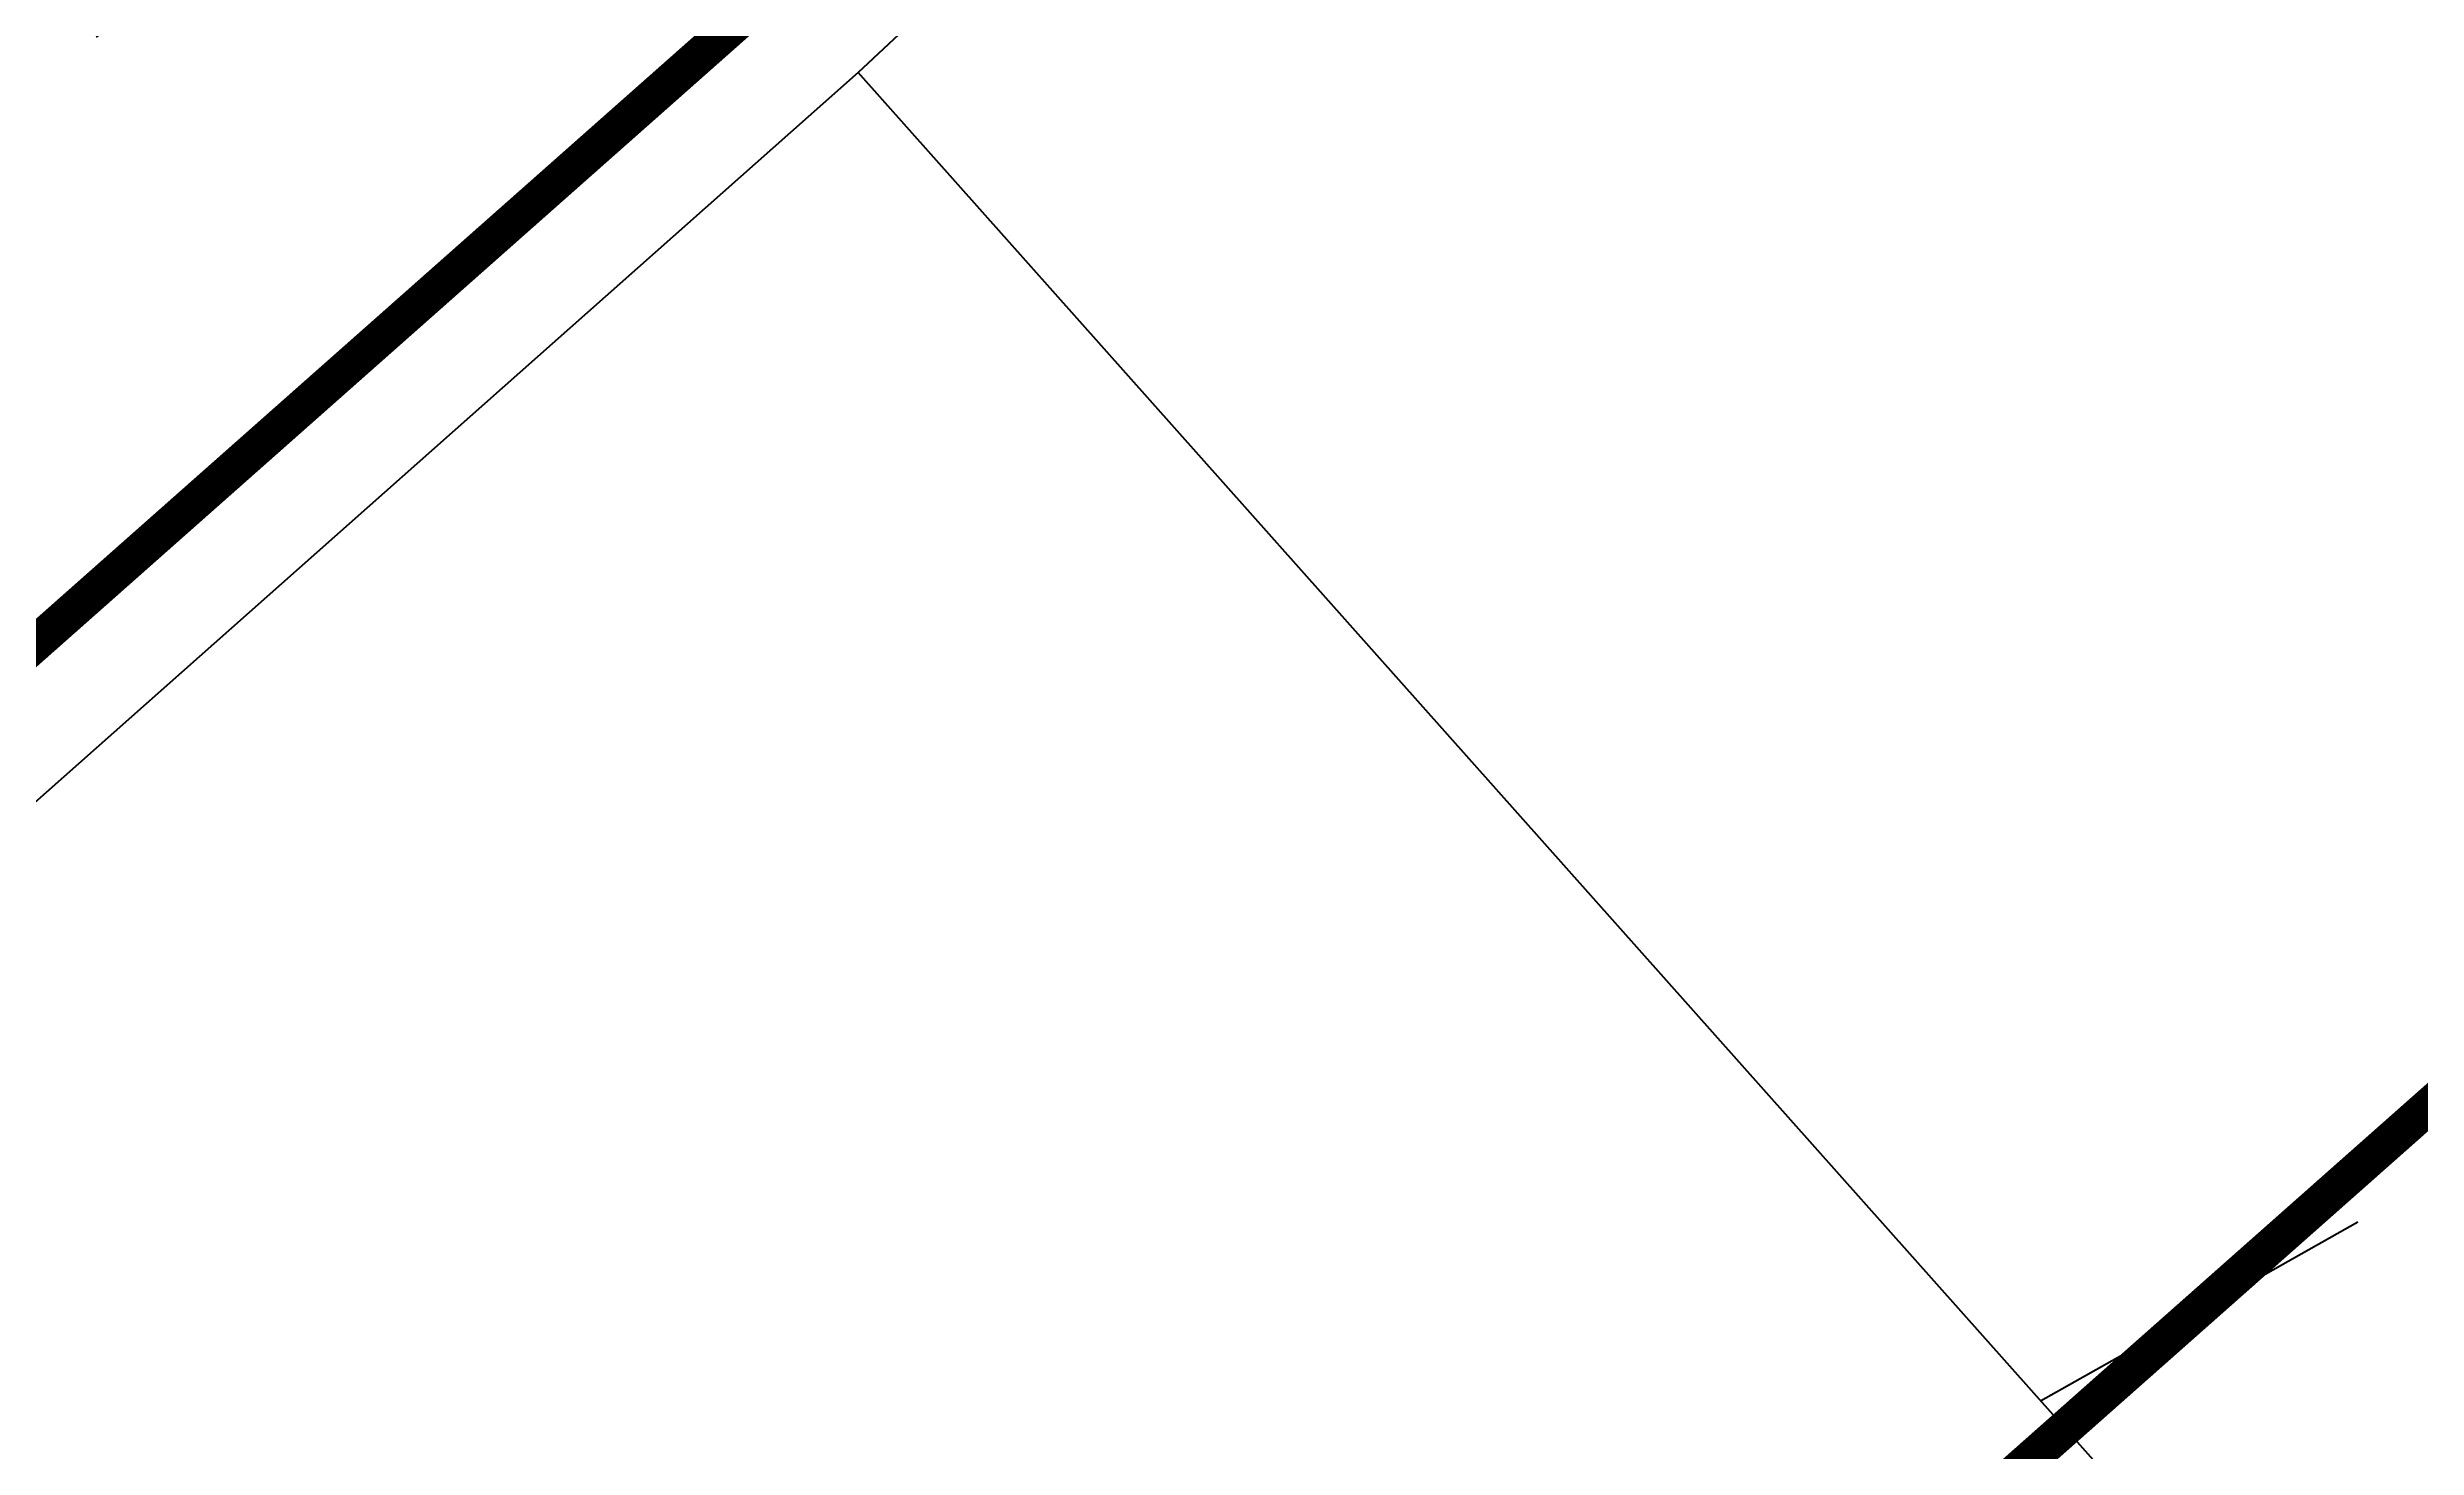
# Model space of a CAD drawing. Extents: x 99002 to 478558, y 2449839 to 2450453.
# Drawn here: x 478498.56 to 478508.32, y 2450298.61 to 2450304.38 of the extents above; entities that cross this region are included whole.
import ezdxf
from ezdxf.enums import TextEntityAlignment as Align

# ---------------------------------------------------------------- set-up
doc = ezdxf.new("R2010")
doc.units = 0
doc.header["$LTSCALE"] = 0.5
for name, pattern in [('DASHEDX2', [38.1, 25.4, -12.7]), ('X0', [4, 3, -1]), ('X11', [6, 5, -1]), ('X6', [2, 1, -1])]:
    doc.linetypes.add(name, pattern=pattern)
doc.layers.get('0').update_dxf_attribs({"linetype": 'CONTINUOUS'})
for name, color, linetype in [('DLSS', 4, 'CONTINUOUS'), ('GCD', 1, 'CONTINUOUS'), ('JMD', 6, 'CONTINUOUS'), ('地下室范围线', 170, 'CONTINUOUS'), ('建筑红线', 10, 'DASHEDX2')]:
    doc.layers.add(name, color=color, linetype=linetype)
doc.styles.add('方正中等线简体', font='FZZDXJW.TTF')
doc.styles.add('正等线体', font='simhei.ttf')

# ---------------------------------------------------------------- blocks, each defined once
blk = doc.blocks.new('GC200')
at = {"linetype": 'Continuous', "const_width": 0.2, "flags": 128}
blk.add_lwpolyline([(-0.1, 0, 1), (0.1, 0, 1)], format="xyb", close=True, dxfattribs=at)

msp = doc.modelspace()

# ---------------------------------------------------------------- linework, layer by layer
at = {"layer": 'DLSS', "color": 4, "linetype": 'X6', "flags": 128}
for points in [[(478501.8974, 2450304.2762), (478502.6474, 2450304.9773), (478502.7115, 2450305.1561), (478502.76, 2450305.3398), (478502.7925, 2450305.527), (478502.8088, 2450305.7162), (478502.8086, 2450305.9062), (478502.7922, 2450306.0955), (478502.7594, 2450306.2826), (478502.7107, 2450306.4663), (478502.6464, 2450306.645), (478502.5668, 2450306.8175), (478502.4728, 2450306.9826), (478502.3648, 2450307.1389), (478502.2438, 2450307.2854), (478502.1106, 2450307.4209), (478501.9663, 2450307.5444), (478501.8118, 2450307.655), (478501.6484, 2450307.7519), (478501.4773, 2450307.8344), (478501.2997, 2450307.9018), (478501.1169, 2450307.9537), (478500.9303, 2450307.9896), (478500.4491, 2450307.756), (478499.9932, 2450307.476), (478499.5672, 2450307.1524), (478464.6393, 2450276.7051)], [(478502.1333, 2450307.3994), (478472.4524, 2450281.1928), (478465.4394, 2450275.29)], [(478506.7672, 2450298.8058), (478510.7294, 2450301.0407)]]:
    msp.add_lwpolyline(points, dxfattribs=at)
at = {"layer": 'JMD', "color": 6, "linetype": 'Continuous', "flags": 128}
msp.add_lwpolyline([(478497.2305, 2450289.3451), (478497.5117, 2450289.8684), (478497.8362, 2450290.3661), (478498.2015, 2450290.8345), (478498.6052, 2450291.2704), (478507.0409, 2450298.4983), (478501.8974, 2450304.2762), (478493.3913, 2450296.7344), (478492.4508, 2450295.748), (478491.6011, 2450294.6825), (478490.8488, 2450293.5461), (478490.1997, 2450292.3478), (478489.6589, 2450291.0968), (478489.2308, 2450289.803), (478488.9185, 2450288.4764)], dxfattribs=at)
at = {"layer": '地下室范围线', "color": 170, "linetype": 'X0', "const_width": 0.15, "flags": 128}
msp.add_lwpolyline([(478536.0259, 2450335.114), (478517.8007, 2450318.9784), (478517.7893, 2450310.4158), (478515.1893, 2450310.4192), (478515.1913, 2450311.9192), (478512.1912, 2450311.9232), (478512.1873, 2450308.9231), (478511.3873, 2450308.9242), (478511.3777, 2450301.7241), (478510.2938, 2450301.7255), (478498.1977, 2450291.0163), (478493.4251, 2450296.4069), (478492.6266, 2450295.6503), (478491.8934, 2450294.8302), (478491.2304, 2450293.9523), (478490.6422, 2450293.0226), (478490.1329, 2450292.0475), (478489.7059, 2450291.0337), (478489.3642, 2450289.988), (478489.11, 2450288.9177), (478488.9452, 2450287.83), (478486.1651, 2450290.9701), (478467.8793, 2450274.781), (478467.8729, 2450269.8811), (478467.0728, 2450269.8822), (478467.0661, 2450264.7821), (478456.6012, 2450264.7959), (478450.9832, 2450259.8221), (478450.9665, 2450247.2031), (478535.9094, 2450247.0907)], dxfattribs=at)
at = {"layer": '建筑红线', "color": 10, "linetype": 'X11', "const_width": 0.15, "flags": 128}
msp.add_lwpolyline([(478536.0259, 2450335.138), (478263.8817, 2450094.1985), (478263.4448, 2450073.1662), (478447.0851, 2449896.5452), (478535.522, 2449954.3921)], dxfattribs=at)

# ---------------------------------------------------------------- block references
at = {"layer": 'GCD', "color": 1, "linetype": 'Continuous'}
ref = msp.add_blockref('GC200', (478503.4311, 2450303.2602, 3.743), dxfattribs=dict(at, xscale=4.876000004212864e-06, yscale=4.876000004212864e-06, zscale=4.876000004212864e-06))
ref.add_attrib('height', '3.74', dxfattribs={"linetype": 'Continuous', "height": 0.00000975, "style": '方正中等线简体', "width": 0.8}).set_placement((478504.0311, 2450302.7602, 3.743), align=Align.MIDDLE_LEFT)
ref = msp.add_blockref('GC200', (478507.6249, 2450299.2896, 4.124), dxfattribs=dict(at, xscale=4.876000004212864e-06, yscale=4.876000004212864e-06, zscale=4.876000004212864e-06))
ref.add_attrib('height', '4.12', dxfattribs={"linetype": 'Continuous', "height": 0.00000975, "style": '正等线体', "width": 0.8}).set_placement((478507.0997, 2450300.6946, 4.124), align=Align.MIDDLE_LEFT)

doc.saveas('drawing.dxf')
